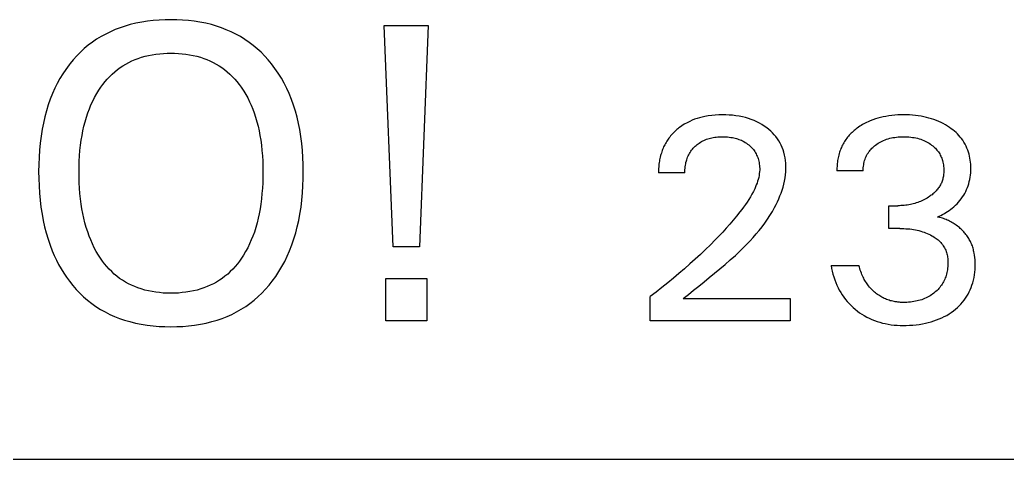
# Model space of a CAD drawing. Extents: x 0 to 420, y 0 to 297.
# Drawn here: x 149.23 to 159.93, y 180.97 to 185.73 of the extents above; entities that cross this region are included whole.
import ezdxf

# ---------------------------------------------------------------- set-up
doc = ezdxf.new("R2010")
doc.units = 0
doc.header["$LTSCALE"] = 23.1
doc.layers.add('10000_FRONT', color=7, linetype='CONTINUOUS')

msp = doc.modelspace()

# ---------------------------------------------------------------- linework, layer by layer
at = {"layer": '10000_FRONT', "color": 7, "linetype": 'CONTINUOUS'}
for p, q in [((150.674, 185.723), (150.611, 185.716)), ((150.737, 185.728), (150.674, 185.723)), ((150.801, 185.731), (150.737, 185.728)), ((150.864, 185.732), (150.801, 185.731)), ((150.928, 185.731), (150.864, 185.732)), ((150.991, 185.728), (150.928, 185.731)), ((151.054, 185.723), (150.991, 185.728)), ((151.117, 185.716), (151.054, 185.723)), ((150.261, 185.625), (150.209, 185.602)), ((150.315, 185.645), (150.261, 185.625)), ((150.369, 185.663), (150.315, 185.645)), ((150.424, 185.679), (150.369, 185.663)), ((150.485, 185.694), (150.424, 185.679)), ((150.548, 185.706), (150.485, 185.694)), ((150.611, 185.716), (150.548, 185.706)), ((151.18, 185.706), (151.117, 185.716)), ((151.242, 185.694), (151.18, 185.706)), ((151.303, 185.679), (151.242, 185.694)), ((151.358, 185.663), (151.303, 185.679)), ((151.412, 185.645), (151.358, 185.663)), ((151.465, 185.624), (151.412, 185.645)), ((151.517, 185.602), (151.465, 185.624)), ((153.273, 183.271), (153.178, 185.668)), ((153.178, 185.668), (153.654, 185.668)), ((153.654, 185.668), (153.559, 183.271)), ((150.059, 185.52), (150.013, 185.489)), ((150.108, 185.55), (150.059, 185.52)), ((150.158, 185.577), (150.108, 185.55)), ((150.209, 185.602), (150.158, 185.577)), ((151.569, 185.577), (151.517, 185.602)), ((151.618, 185.549), (151.569, 185.577)), ((151.667, 185.519), (151.618, 185.549)), ((151.713, 185.487), (151.667, 185.519)), ((149.925, 185.419), (149.884, 185.38)), ((149.968, 185.455), (149.925, 185.419)), ((150.013, 185.489), (149.968, 185.455)), ((151.758, 185.453), (151.713, 185.487)), ((151.801, 185.417), (151.758, 185.453)), ((151.842, 185.379), (151.801, 185.417)), ((149.807, 185.299), (149.771, 185.256)), ((149.845, 185.341), (149.807, 185.299)), ((149.884, 185.38), (149.845, 185.341)), ((150.442, 185.286), (150.476, 185.3)), ((150.476, 185.3), (150.51, 185.313)), ((150.51, 185.313), (150.545, 185.325)), ((150.545, 185.325), (150.584, 185.336)), ((150.584, 185.336), (150.623, 185.345)), ((150.623, 185.345), (150.663, 185.353)), ((150.663, 185.353), (150.703, 185.359)), ((150.703, 185.359), (150.743, 185.363)), ((150.743, 185.363), (150.783, 185.367)), ((150.783, 185.367), (150.824, 185.368)), ((150.824, 185.368), (150.864, 185.369)), ((150.864, 185.369), (150.905, 185.368)), ((150.905, 185.368), (150.946, 185.367)), ((150.946, 185.367), (150.986, 185.363)), ((150.986, 185.363), (151.027, 185.359)), ((151.027, 185.359), (151.067, 185.353)), ((151.067, 185.353), (151.107, 185.345)), ((151.107, 185.345), (151.146, 185.336)), ((151.146, 185.336), (151.185, 185.325)), ((151.185, 185.325), (151.22, 185.313)), ((151.22, 185.313), (151.255, 185.3)), ((151.255, 185.3), (151.288, 185.286)), ((151.882, 185.339), (151.842, 185.379)), ((151.919, 185.297), (151.882, 185.339)), ((151.955, 185.253), (151.919, 185.297)), ((149.726, 185.194), (149.693, 185.145)), ((149.761, 185.242), (149.726, 185.194)), ((149.771, 185.256), (149.761, 185.242)), ((150.256, 185.168), (150.285, 185.192)), ((150.285, 185.192), (150.314, 185.213)), ((150.314, 185.213), (150.345, 185.234)), ((150.345, 185.234), (150.377, 185.252)), ((150.377, 185.252), (150.409, 185.27)), ((150.409, 185.27), (150.442, 185.286)), ((151.288, 185.286), (151.322, 185.27)), ((151.322, 185.27), (151.354, 185.252)), ((151.354, 185.252), (151.386, 185.234)), ((151.386, 185.234), (151.416, 185.213)), ((151.416, 185.213), (151.446, 185.192)), ((151.446, 185.192), (151.475, 185.168)), ((151.993, 185.203), (151.955, 185.253)), ((152.029, 185.152), (151.993, 185.203)), ((149.662, 185.094), (149.633, 185.042)), ((149.693, 185.145), (149.662, 185.094)), ((150.151, 185.061), (150.175, 185.089)), ((150.175, 185.089), (150.201, 185.117)), ((150.201, 185.117), (150.228, 185.143)), ((150.228, 185.143), (150.256, 185.168)), ((151.475, 185.168), (151.503, 185.143)), ((151.503, 185.143), (151.53, 185.117)), ((151.53, 185.117), (151.556, 185.089)), ((151.556, 185.089), (151.58, 185.061)), ((152.062, 185.099), (152.029, 185.152)), ((152.092, 185.044), (152.062, 185.099)), ((149.607, 184.989), (149.582, 184.934)), ((149.633, 185.042), (149.607, 184.989)), ((150.06, 184.931), (150.084, 184.97)), ((150.084, 184.97), (150.105, 185.001)), ((150.105, 185.001), (150.127, 185.031)), ((150.127, 185.031), (150.151, 185.061)), ((151.58, 185.061), (151.604, 185.031)), ((151.604, 185.031), (151.626, 185.001)), ((151.626, 185.001), (151.647, 184.97)), ((151.647, 184.97), (151.654, 184.959)), ((152.121, 184.988), (152.092, 185.044)), ((152.147, 184.931), (152.121, 184.988)), ((149.557, 184.872), (149.535, 184.808)), ((149.582, 184.934), (149.557, 184.872)), ((150.017, 184.85), (150.038, 184.891)), ((150.038, 184.891), (150.06, 184.931)), ((151.654, 184.959), (151.676, 184.922)), ((151.676, 184.922), (151.697, 184.884)), ((151.697, 184.884), (151.717, 184.844)), ((152.172, 184.869), (152.147, 184.931)), ((152.195, 184.805), (152.172, 184.869)), ((149.535, 184.808), (149.515, 184.743)), ((149.965, 184.723), (149.981, 184.766)), ((149.981, 184.766), (149.998, 184.808)), ((149.998, 184.808), (150.017, 184.85)), ((151.717, 184.844), (151.735, 184.805)), ((151.735, 184.805), (151.751, 184.764)), ((151.751, 184.764), (151.767, 184.723)), ((152.215, 184.74), (152.195, 184.805)), ((149.497, 184.678), (149.482, 184.612)), ((149.515, 184.743), (149.497, 184.678)), ((149.934, 184.626), (149.949, 184.675)), ((149.949, 184.675), (149.965, 184.723)), ((151.767, 184.723), (151.783, 184.675)), ((151.783, 184.675), (151.797, 184.626)), ((152.233, 184.675), (152.215, 184.74)), ((152.249, 184.609), (152.233, 184.675)), ((156.541, 184.653), (156.514, 184.642)), ((156.568, 184.662), (156.541, 184.653)), ((156.596, 184.67), (156.568, 184.662)), ((156.623, 184.677), (156.596, 184.67)), ((156.652, 184.683), (156.623, 184.677)), ((156.689, 184.69), (156.652, 184.683)), ((156.727, 184.695), (156.689, 184.69)), ((156.765, 184.698), (156.727, 184.695)), ((156.803, 184.7), (156.765, 184.698)), ((156.841, 184.701), (156.803, 184.7)), ((156.879, 184.701), (156.841, 184.701)), ((156.916, 184.699), (156.879, 184.701)), ((156.953, 184.696), (156.916, 184.699)), ((156.99, 184.691), (156.953, 184.696)), ((157.026, 184.686), (156.99, 184.691)), ((157.059, 184.679), (157.026, 184.686)), ((157.092, 184.671), (157.059, 184.679)), ((157.124, 184.662), (157.092, 184.671)), ((157.156, 184.651), (157.124, 184.662)), ((157.187, 184.639), (157.156, 184.651)), ((158.473, 184.648), (158.446, 184.637)), ((158.501, 184.657), (158.473, 184.648)), ((158.529, 184.666), (158.501, 184.657)), ((158.557, 184.673), (158.529, 184.666)), ((158.586, 184.68), (158.557, 184.673)), ((158.614, 184.685), (158.586, 184.68)), ((158.646, 184.69), (158.614, 184.685)), ((158.679, 184.694), (158.646, 184.69)), ((158.711, 184.697), (158.679, 184.694)), ((158.744, 184.7), (158.711, 184.697)), ((158.776, 184.701), (158.744, 184.7)), ((158.809, 184.701), (158.776, 184.701)), ((158.84, 184.701), (158.809, 184.701)), ((158.872, 184.7), (158.84, 184.701)), ((158.903, 184.698), (158.872, 184.7)), ((158.935, 184.695), (158.903, 184.698)), ((158.966, 184.691), (158.935, 184.695)), ((158.997, 184.686), (158.966, 184.691)), ((159.025, 184.681), (158.997, 184.686)), ((159.054, 184.674), (159.025, 184.681)), ((159.081, 184.667), (159.054, 184.674)), ((159.109, 184.659), (159.081, 184.667)), ((159.136, 184.65), (159.109, 184.659)), ((159.163, 184.64), (159.136, 184.65)), ((149.469, 184.545), (149.457, 184.469)), ((149.482, 184.612), (149.469, 184.545)), ((149.911, 184.528), (149.922, 184.577)), ((149.922, 184.577), (149.934, 184.626)), ((151.797, 184.626), (151.81, 184.577)), ((151.81, 184.577), (151.821, 184.528)), ((152.262, 184.543), (152.249, 184.609)), ((152.274, 184.468), (152.262, 184.543)), ((156.35, 184.542), (156.339, 184.533)), ((156.359, 184.549), (156.35, 184.542)), ((156.367, 184.556), (156.359, 184.549)), ((156.376, 184.563), (156.367, 184.556)), ((156.402, 184.582), (156.376, 184.563)), ((156.43, 184.6), (156.402, 184.582)), ((156.459, 184.616), (156.43, 184.6)), ((156.488, 184.63), (156.459, 184.616)), ((156.514, 184.642), (156.488, 184.63)), ((157.216, 184.626), (157.187, 184.639)), ((157.244, 184.612), (157.216, 184.626)), ((157.271, 184.596), (157.244, 184.612)), ((157.297, 184.579), (157.271, 184.596)), ((157.323, 184.561), (157.297, 184.579)), ((157.345, 184.544), (157.323, 184.561)), ((157.366, 184.525), (157.345, 184.544)), ((158.281, 184.54), (158.27, 184.531)), ((158.292, 184.549), (158.281, 184.54)), ((158.304, 184.558), (158.292, 184.549)), ((158.318, 184.568), (158.304, 184.558)), ((158.332, 184.577), (158.318, 184.568)), ((158.346, 184.586), (158.332, 184.577)), ((158.361, 184.595), (158.346, 184.586)), ((158.375, 184.604), (158.361, 184.595)), ((158.39, 184.612), (158.375, 184.604)), ((158.406, 184.619), (158.39, 184.612)), ((158.421, 184.627), (158.406, 184.619)), ((158.446, 184.637), (158.421, 184.627)), ((159.188, 184.63), (159.163, 184.64)), ((159.213, 184.618), (159.188, 184.63)), ((159.237, 184.606), (159.213, 184.618)), ((159.261, 184.593), (159.237, 184.606)), ((159.284, 184.579), (159.261, 184.593)), ((159.306, 184.564), (159.284, 184.579)), ((159.324, 184.551), (159.306, 184.564)), ((159.342, 184.538), (159.324, 184.551)), ((149.457, 184.469), (149.447, 184.393)), ((149.893, 184.428), (149.901, 184.478)), ((149.901, 184.478), (149.911, 184.528)), ((151.821, 184.528), (151.83, 184.478)), ((151.83, 184.478), (151.838, 184.428)), ((152.284, 184.392), (152.274, 184.468)), ((156.255, 184.439), (156.247, 184.427)), ((156.263, 184.45), (156.255, 184.439)), ((156.272, 184.461), (156.263, 184.45)), ((156.281, 184.472), (156.272, 184.461)), ((156.29, 184.483), (156.281, 184.472)), ((156.299, 184.493), (156.29, 184.483)), ((156.309, 184.504), (156.299, 184.493)), ((156.319, 184.514), (156.309, 184.504)), ((156.329, 184.523), (156.319, 184.514)), ((156.339, 184.533), (156.329, 184.523)), ((156.657, 184.43), (156.67, 184.436)), ((156.67, 184.436), (156.684, 184.441)), ((156.684, 184.441), (156.699, 184.445)), ((156.699, 184.445), (156.713, 184.449)), ((156.713, 184.449), (156.728, 184.453)), ((156.728, 184.453), (156.744, 184.456)), ((156.744, 184.456), (156.76, 184.458)), ((156.76, 184.458), (156.776, 184.461)), ((156.776, 184.461), (156.792, 184.462)), ((156.792, 184.462), (156.809, 184.463)), ((156.809, 184.463), (156.825, 184.464)), ((156.825, 184.464), (156.841, 184.464)), ((156.841, 184.464), (156.86, 184.464)), ((156.86, 184.464), (156.878, 184.463)), ((156.878, 184.463), (156.897, 184.462)), ((156.897, 184.462), (156.915, 184.46)), ((156.915, 184.46), (156.934, 184.457)), ((156.934, 184.457), (156.952, 184.454)), ((156.952, 184.454), (156.966, 184.451)), ((156.966, 184.451), (156.98, 184.448)), ((156.98, 184.448), (156.994, 184.444)), ((156.994, 184.444), (157.008, 184.44)), ((157.008, 184.44), (157.021, 184.435)), ((157.021, 184.435), (157.035, 184.43)), ((157.386, 184.506), (157.366, 184.525)), ((157.405, 184.486), (157.386, 184.506)), ((157.423, 184.465), (157.405, 184.486)), ((157.439, 184.442), (157.423, 184.465)), ((157.454, 184.42), (157.439, 184.442)), ((158.182, 184.435), (158.174, 184.423)), ((158.19, 184.447), (158.182, 184.435)), ((158.199, 184.458), (158.19, 184.447)), ((158.208, 184.469), (158.199, 184.458)), ((158.218, 184.48), (158.208, 184.469)), ((158.228, 184.491), (158.218, 184.48)), ((158.238, 184.501), (158.228, 184.491)), ((158.248, 184.511), (158.238, 184.501)), ((158.259, 184.521), (158.248, 184.511)), ((158.27, 184.531), (158.259, 184.521)), ((158.607, 184.431), (158.623, 184.437)), ((158.623, 184.437), (158.64, 184.442)), ((158.64, 184.442), (158.657, 184.447)), ((158.657, 184.447), (158.674, 184.451)), ((158.674, 184.451), (158.691, 184.454)), ((158.691, 184.454), (158.71, 184.457)), ((158.71, 184.457), (158.729, 184.46)), ((158.729, 184.46), (158.748, 184.462)), ((158.748, 184.462), (158.767, 184.463)), ((158.767, 184.463), (158.787, 184.464)), ((158.787, 184.464), (158.806, 184.464)), ((158.806, 184.464), (158.825, 184.464)), ((158.825, 184.464), (158.845, 184.463)), ((158.845, 184.463), (158.865, 184.462)), ((158.865, 184.462), (158.884, 184.46)), ((158.884, 184.46), (158.904, 184.457)), ((158.904, 184.457), (158.923, 184.454)), ((158.923, 184.454), (158.94, 184.451)), ((158.94, 184.451), (158.958, 184.447)), ((158.958, 184.447), (158.975, 184.442)), ((158.975, 184.442), (158.992, 184.437)), ((158.992, 184.437), (159.008, 184.431)), ((159.358, 184.524), (159.342, 184.538)), ((159.375, 184.509), (159.358, 184.524)), ((159.391, 184.494), (159.375, 184.509)), ((159.406, 184.478), (159.391, 184.494)), ((159.42, 184.461), (159.406, 184.478)), ((159.434, 184.444), (159.42, 184.461)), ((159.448, 184.425), (159.434, 184.444)), ((149.447, 184.393), (149.44, 184.317)), ((149.879, 184.313), (149.885, 184.371)), ((149.885, 184.371), (149.893, 184.428)), ((151.838, 184.428), (151.846, 184.371)), ((151.846, 184.371), (151.852, 184.313)), ((152.291, 184.316), (152.284, 184.392)), ((156.195, 184.327), (156.19, 184.314)), ((156.2, 184.34), (156.195, 184.327)), ((156.206, 184.353), (156.2, 184.34)), ((156.212, 184.366), (156.206, 184.353)), ((156.218, 184.378), (156.212, 184.366)), ((156.225, 184.391), (156.218, 184.378)), ((156.232, 184.403), (156.225, 184.391)), ((156.239, 184.415), (156.232, 184.403)), ((156.247, 184.427), (156.239, 184.415)), ((156.509, 184.317), (156.518, 184.328)), ((156.518, 184.328), (156.527, 184.339)), ((156.527, 184.339), (156.537, 184.35)), ((156.537, 184.35), (156.547, 184.36)), ((156.547, 184.36), (156.558, 184.369)), ((156.558, 184.369), (156.569, 184.379)), ((156.569, 184.379), (156.581, 184.387)), ((156.581, 184.387), (156.592, 184.396)), ((156.592, 184.396), (156.604, 184.404)), ((156.604, 184.404), (156.617, 184.411)), ((156.617, 184.411), (156.63, 184.418)), ((156.63, 184.418), (156.643, 184.424)), ((156.643, 184.424), (156.657, 184.43)), ((157.035, 184.43), (157.048, 184.425)), ((157.048, 184.425), (157.062, 184.418)), ((157.062, 184.418), (157.076, 184.411)), ((157.076, 184.411), (157.09, 184.403)), ((157.09, 184.403), (157.103, 184.394)), ((157.103, 184.394), (157.116, 184.385)), ((157.116, 184.385), (157.128, 184.375)), ((157.128, 184.375), (157.139, 184.366)), ((157.139, 184.366), (157.149, 184.357)), ((157.149, 184.357), (157.159, 184.347)), ((157.159, 184.347), (157.169, 184.336)), ((157.169, 184.336), (157.178, 184.326)), ((157.178, 184.326), (157.186, 184.315)), ((157.468, 184.396), (157.454, 184.42)), ((157.48, 184.371), (157.468, 184.396)), ((157.491, 184.346), (157.48, 184.371)), ((157.5, 184.321), (157.491, 184.346)), ((158.127, 184.335), (158.122, 184.322)), ((158.133, 184.348), (158.127, 184.335)), ((158.139, 184.361), (158.133, 184.348)), ((158.145, 184.374), (158.139, 184.361)), ((158.152, 184.387), (158.145, 184.374)), ((158.159, 184.399), (158.152, 184.387)), ((158.166, 184.411), (158.159, 184.399)), ((158.174, 184.423), (158.166, 184.411)), ((158.445, 184.319), (158.454, 184.329)), ((158.454, 184.329), (158.463, 184.339)), ((158.463, 184.339), (158.473, 184.348)), ((158.473, 184.348), (158.483, 184.357)), ((158.483, 184.357), (158.493, 184.366)), ((158.493, 184.366), (158.503, 184.374)), ((158.503, 184.374), (158.517, 184.384)), ((158.517, 184.384), (158.531, 184.393)), ((158.531, 184.393), (158.545, 184.401)), ((158.545, 184.401), (158.56, 184.41)), ((158.56, 184.41), (158.575, 184.417)), ((158.575, 184.417), (158.59, 184.424)), ((158.59, 184.424), (158.607, 184.431)), ((159.008, 184.431), (159.025, 184.424)), ((159.025, 184.424), (159.04, 184.417)), ((159.04, 184.417), (159.055, 184.41)), ((159.055, 184.41), (159.07, 184.402)), ((159.07, 184.402), (159.084, 184.393)), ((159.084, 184.393), (159.098, 184.384)), ((159.098, 184.384), (159.111, 184.374)), ((159.111, 184.374), (159.122, 184.366)), ((159.122, 184.366), (159.132, 184.357)), ((159.132, 184.357), (159.141, 184.348)), ((159.141, 184.348), (159.151, 184.339)), ((159.151, 184.339), (159.16, 184.33)), ((159.16, 184.33), (159.168, 184.32)), ((159.461, 184.405), (159.448, 184.425)), ((159.473, 184.384), (159.461, 184.405)), ((159.484, 184.363), (159.473, 184.384)), ((159.493, 184.341), (159.484, 184.363)), ((159.502, 184.319), (159.493, 184.341)), ((149.435, 184.241), (149.432, 184.164)), ((149.44, 184.317), (149.435, 184.241)), ((149.871, 184.198), (149.874, 184.256)), ((149.874, 184.256), (149.879, 184.313)), ((151.852, 184.313), (151.857, 184.256)), ((151.857, 184.256), (151.86, 184.198)), ((152.296, 184.24), (152.291, 184.316)), ((152.299, 184.164), (152.296, 184.24)), ((156.165, 184.229), (156.162, 184.214)), ((156.169, 184.244), (156.165, 184.229)), ((156.173, 184.259), (156.169, 184.244)), ((156.177, 184.273), (156.173, 184.259)), ((156.181, 184.287), (156.177, 184.273)), ((156.185, 184.3), (156.181, 184.287)), ((156.19, 184.314), (156.185, 184.3)), ((156.456, 184.215), (156.461, 184.229)), ((156.461, 184.229), (156.466, 184.242)), ((156.466, 184.242), (156.472, 184.256)), ((156.472, 184.256), (156.478, 184.269)), ((156.478, 184.269), (156.485, 184.282)), ((156.485, 184.282), (156.493, 184.294)), ((156.493, 184.294), (156.501, 184.306)), ((156.501, 184.306), (156.509, 184.317)), ((157.186, 184.315), (157.194, 184.303)), ((157.194, 184.303), (157.201, 184.291)), ((157.201, 184.291), (157.208, 184.279)), ((157.208, 184.279), (157.214, 184.266)), ((157.214, 184.266), (157.22, 184.253)), ((157.22, 184.253), (157.225, 184.24)), ((157.225, 184.24), (157.23, 184.227)), ((157.23, 184.227), (157.233, 184.213)), ((157.509, 184.295), (157.5, 184.321)), ((157.516, 184.266), (157.509, 184.295)), ((157.522, 184.237), (157.516, 184.266)), ((157.527, 184.207), (157.522, 184.237)), ((158.094, 184.22), (158.091, 184.205)), ((158.097, 184.236), (158.094, 184.22)), ((158.1, 184.251), (158.097, 184.236)), ((158.104, 184.266), (158.1, 184.251)), ((158.108, 184.281), (158.104, 184.266)), ((158.113, 184.295), (158.108, 184.281)), ((158.117, 184.308), (158.113, 184.295)), ((158.122, 184.322), (158.117, 184.308)), ((158.384, 184.206), (158.389, 184.22)), ((158.389, 184.22), (158.394, 184.234)), ((158.394, 184.234), (158.4, 184.248)), ((158.4, 184.248), (158.406, 184.261)), ((158.406, 184.261), (158.413, 184.274)), ((158.413, 184.274), (158.421, 184.286)), ((158.421, 184.286), (158.429, 184.299)), ((158.429, 184.299), (158.437, 184.309)), ((158.437, 184.309), (158.445, 184.319)), ((159.168, 184.32), (159.177, 184.309)), ((159.177, 184.309), (159.184, 184.299)), ((159.184, 184.299), (159.191, 184.288)), ((159.191, 184.288), (159.198, 184.277)), ((159.198, 184.277), (159.204, 184.266)), ((159.204, 184.266), (159.21, 184.254)), ((159.21, 184.254), (159.215, 184.242)), ((159.215, 184.242), (159.22, 184.23)), ((159.22, 184.23), (159.224, 184.218)), ((159.51, 184.296), (159.502, 184.319)), ((159.516, 184.275), (159.51, 184.296)), ((159.522, 184.254), (159.516, 184.275)), ((159.526, 184.232), (159.522, 184.254)), ((159.53, 184.21), (159.526, 184.232)), ((149.432, 184.164), (149.431, 184.088)), ((149.869, 184.083), (149.87, 184.141)), ((149.87, 184.141), (149.871, 184.198)), ((151.86, 184.198), (151.862, 184.141)), ((151.862, 184.141), (151.862, 184.083)), ((152.3, 184.088), (152.299, 184.164)), ((156.152, 184.136), (156.151, 184.121)), ((156.151, 184.121), (156.151, 184.105)), ((156.154, 184.152), (156.152, 184.136)), ((156.155, 184.167), (156.154, 184.152)), ((156.157, 184.183), (156.155, 184.167)), ((156.16, 184.198), (156.157, 184.183)), ((156.162, 184.214), (156.16, 184.198)), ((156.437, 184.106), (156.438, 184.123)), ((156.438, 184.123), (156.44, 184.139)), ((156.44, 184.139), (156.442, 184.155)), ((156.442, 184.155), (156.445, 184.171)), ((156.445, 184.171), (156.448, 184.186)), ((156.448, 184.186), (156.452, 184.201)), ((156.452, 184.201), (156.456, 184.215)), ((157.233, 184.213), (157.237, 184.198)), ((157.237, 184.198), (157.24, 184.183)), ((157.24, 184.183), (157.243, 184.167)), ((157.243, 184.167), (157.245, 184.152)), ((157.245, 184.152), (157.246, 184.137)), ((157.246, 184.137), (157.247, 184.121)), ((157.247, 184.121), (157.247, 184.106)), ((157.53, 184.178), (157.527, 184.207)), ((157.532, 184.148), (157.53, 184.178)), ((157.531, 184.084), (157.532, 184.118)), ((157.532, 184.118), (157.532, 184.148)), ((158.085, 184.143), (158.084, 184.127)), ((158.084, 184.127), (158.084, 184.112)), ((158.084, 184.112), (158.084, 184.096)), ((158.086, 184.158), (158.085, 184.143)), ((158.087, 184.174), (158.086, 184.158)), ((158.089, 184.189), (158.087, 184.174)), ((158.091, 184.205), (158.089, 184.189)), ((158.369, 184.112), (158.37, 184.128)), ((158.369, 184.096), (158.369, 184.112)), ((158.37, 184.128), (158.371, 184.144)), ((158.371, 184.144), (158.374, 184.159)), ((158.374, 184.159), (158.376, 184.175)), ((158.376, 184.175), (158.38, 184.191)), ((158.38, 184.191), (158.384, 184.206)), ((159.224, 184.218), (159.228, 184.205)), ((159.228, 184.205), (159.232, 184.19)), ((159.232, 184.19), (159.235, 184.174)), ((159.235, 184.174), (159.238, 184.158)), ((159.238, 184.158), (159.24, 184.142)), ((159.24, 184.142), (159.242, 184.126)), ((159.242, 184.126), (159.242, 184.109)), ((159.532, 184.188), (159.53, 184.21)), ((159.534, 184.166), (159.532, 184.188)), ((159.535, 184.143), (159.534, 184.166)), ((159.536, 184.121), (159.535, 184.143)), ((159.535, 184.097), (159.536, 184.121)), ((149.431, 184.088), (149.432, 184.01)), ((149.432, 184.01), (149.435, 183.932)), ((149.869, 184.025), (149.869, 184.083)), ((149.871, 183.966), (149.869, 184.025)), ((151.862, 184.024), (151.86, 183.966)), ((151.862, 184.083), (151.862, 184.024)), ((152.296, 183.932), (152.299, 184.01)), ((152.299, 184.01), (152.3, 184.088)), ((156.151, 184.105), (156.151, 184.09)), ((156.151, 184.09), (156.151, 184.074)), ((156.436, 184.074), (156.151, 184.074)), ((156.436, 184.09), (156.437, 184.106)), ((156.436, 184.074), (156.436, 184.09)), ((157.236, 184.022), (157.23, 184.001)), ((157.24, 184.043), (157.236, 184.022)), ((157.243, 184.064), (157.24, 184.043)), ((157.246, 184.085), (157.243, 184.064)), ((157.247, 184.106), (157.246, 184.085)), ((157.517, 183.984), (157.523, 184.017)), ((157.523, 184.017), (157.528, 184.051)), ((157.528, 184.051), (157.531, 184.084)), ((158.369, 184.096), (158.084, 184.096)), ((159.233, 184.015), (159.231, 184.004)), ((159.236, 184.026), (159.233, 184.015)), ((159.238, 184.037), (159.236, 184.026)), ((159.239, 184.048), (159.238, 184.037)), ((159.241, 184.059), (159.239, 184.048)), ((159.242, 184.071), (159.241, 184.059)), ((159.242, 184.109), (159.242, 184.093)), ((159.242, 184.093), (159.242, 184.082)), ((159.242, 184.082), (159.242, 184.071)), ((159.524, 184.002), (159.529, 184.025)), ((159.529, 184.025), (159.532, 184.049)), ((159.532, 184.049), (159.534, 184.073)), ((159.534, 184.073), (159.535, 184.097)), ((149.435, 183.932), (149.44, 183.854)), ((149.874, 183.908), (149.871, 183.966)), ((149.879, 183.849), (149.874, 183.908)), ((151.857, 183.907), (151.852, 183.849)), ((151.86, 183.966), (151.857, 183.907)), ((152.292, 183.855), (152.296, 183.932)), ((157.193, 183.901), (157.179, 183.871)), ((157.202, 183.921), (157.193, 183.901)), ((157.21, 183.941), (157.202, 183.921)), ((157.218, 183.961), (157.21, 183.941)), ((157.224, 183.981), (157.218, 183.961)), ((157.23, 184.001), (157.224, 183.981)), ((157.49, 183.886), (157.501, 183.918)), ((157.501, 183.918), (157.509, 183.951)), ((157.509, 183.951), (157.517, 183.984)), ((159.182, 183.905), (159.175, 183.896)), ((159.188, 183.914), (159.182, 183.905)), ((159.195, 183.923), (159.188, 183.914)), ((159.2, 183.932), (159.195, 183.923)), ((159.206, 183.942), (159.2, 183.932)), ((159.211, 183.952), (159.206, 183.942)), ((159.216, 183.962), (159.211, 183.952)), ((159.22, 183.972), (159.216, 183.962)), ((159.224, 183.982), (159.22, 183.972)), ((159.227, 183.993), (159.224, 183.982)), ((159.231, 184.004), (159.227, 183.993)), ((159.49, 183.891), (159.499, 183.912)), ((159.499, 183.912), (159.506, 183.933)), ((159.506, 183.933), (159.513, 183.955)), ((159.513, 183.955), (159.519, 183.978)), ((159.519, 183.978), (159.524, 184.002)), ((149.44, 183.854), (149.447, 183.777)), ((149.885, 183.791), (149.879, 183.849)), ((149.892, 183.733), (149.885, 183.791)), ((151.852, 183.849), (151.846, 183.79)), ((152.284, 183.777), (152.292, 183.855)), ((157.147, 183.813), (157.129, 183.784)), ((157.163, 183.842), (157.147, 183.813)), ((157.179, 183.871), (157.163, 183.842)), ((157.453, 183.79), (157.467, 183.822)), ((157.467, 183.822), (157.479, 183.854)), ((157.479, 183.854), (157.49, 183.886)), ((159.048, 183.791), (159.034, 183.783)), ((159.062, 183.799), (159.048, 183.791)), ((159.076, 183.808), (159.062, 183.799)), ((159.086, 183.815), (159.076, 183.808)), ((159.096, 183.822), (159.086, 183.815)), ((159.106, 183.829), (159.096, 183.822)), ((159.115, 183.836), (159.106, 183.829)), ((159.125, 183.844), (159.115, 183.836)), ((159.134, 183.852), (159.125, 183.844)), ((159.143, 183.861), (159.134, 183.852)), ((159.152, 183.869), (159.143, 183.861)), ((159.16, 183.878), (159.152, 183.869)), ((159.168, 183.887), (159.16, 183.878)), ((159.175, 183.896), (159.168, 183.887)), ((159.418, 183.774), (159.432, 183.792)), ((159.432, 183.792), (159.446, 183.811)), ((159.446, 183.811), (159.458, 183.83)), ((159.458, 183.83), (159.47, 183.85)), ((159.47, 183.85), (159.48, 183.87)), ((159.48, 183.87), (159.49, 183.891)), ((149.447, 183.777), (149.456, 183.7)), ((149.456, 183.7), (149.468, 183.623)), ((149.9, 183.682), (149.892, 183.733)), ((151.839, 183.732), (151.831, 183.681)), ((151.846, 183.79), (151.839, 183.732)), ((152.263, 183.623), (152.275, 183.7)), ((152.275, 183.7), (152.284, 183.777)), ((157.073, 183.702), (157.053, 183.675)), ((157.093, 183.729), (157.073, 183.702)), ((157.111, 183.756), (157.093, 183.729)), ((157.129, 183.784), (157.111, 183.756)), ((157.384, 183.654), (157.408, 183.698)), ((157.408, 183.698), (157.424, 183.728)), ((157.424, 183.728), (157.439, 183.759)), ((157.439, 183.759), (157.453, 183.79)), ((158.645, 183.469), (158.645, 183.716)), ((158.645, 183.716), (158.743, 183.716)), ((158.761, 183.716), (158.743, 183.716)), ((158.778, 183.717), (158.761, 183.716)), ((158.795, 183.718), (158.778, 183.717)), ((158.813, 183.719), (158.795, 183.718)), ((158.83, 183.721), (158.813, 183.719)), ((158.847, 183.723), (158.83, 183.721)), ((158.864, 183.726), (158.847, 183.723)), ((158.88, 183.729), (158.864, 183.726)), ((158.896, 183.733), (158.88, 183.729)), ((158.912, 183.737), (158.896, 183.733)), ((158.928, 183.741), (158.912, 183.737)), ((158.944, 183.746), (158.928, 183.741)), ((158.96, 183.751), (158.944, 183.746)), ((158.975, 183.757), (158.96, 183.751)), ((158.99, 183.763), (158.975, 183.757)), ((159.005, 183.769), (158.99, 183.763)), ((159.019, 183.776), (159.005, 183.769)), ((159.034, 183.783), (159.019, 183.776)), ((159.318, 183.678), (159.334, 183.691)), ((159.334, 183.691), (159.352, 183.706)), ((159.352, 183.706), (159.37, 183.722)), ((159.37, 183.722), (159.387, 183.738)), ((159.387, 183.738), (159.403, 183.756)), ((159.403, 183.756), (159.418, 183.774)), ((149.468, 183.623), (149.481, 183.555)), ((149.91, 183.631), (149.9, 183.682)), ((149.921, 183.581), (149.91, 183.631)), ((149.933, 183.531), (149.921, 183.581)), ((151.811, 183.58), (151.798, 183.53)), ((151.822, 183.63), (151.811, 183.58)), ((151.831, 183.681), (151.822, 183.63)), ((152.25, 183.555), (152.263, 183.623)), ((156.997, 183.604), (156.961, 183.56)), ((157.033, 183.649), (156.997, 183.604)), ((157.053, 183.675), (157.033, 183.649)), ((157.33, 183.569), (157.358, 183.611)), ((157.358, 183.611), (157.384, 183.654)), ((159.174, 183.594), (159.193, 183.603)), ((159.187, 183.591), (159.174, 183.594)), ((159.201, 183.588), (159.187, 183.591)), ((159.193, 183.603), (159.212, 183.612)), ((159.214, 183.584), (159.201, 183.588)), ((159.212, 183.612), (159.23, 183.622)), ((159.227, 183.58), (159.214, 183.584)), ((159.241, 183.576), (159.227, 183.58)), ((159.23, 183.622), (159.249, 183.632)), ((159.249, 183.632), (159.266, 183.642)), ((159.266, 183.642), (159.284, 183.654)), ((159.284, 183.654), (159.301, 183.666)), ((159.301, 183.666), (159.318, 183.678)), ((149.481, 183.555), (149.496, 183.488)), ((149.496, 183.488), (149.513, 183.421)), ((149.947, 183.481), (149.933, 183.531)), ((149.963, 183.432), (149.947, 183.481)), ((151.784, 183.48), (151.769, 183.431)), ((151.798, 183.53), (151.784, 183.48)), ((152.218, 183.422), (152.235, 183.488)), ((152.235, 183.488), (152.25, 183.555)), ((156.885, 183.473), (156.846, 183.431)), ((156.923, 183.516), (156.885, 183.473)), ((156.961, 183.56), (156.923, 183.516)), ((157.241, 183.449), (157.272, 183.488)), ((157.272, 183.488), (157.302, 183.528)), ((157.302, 183.528), (157.33, 183.569)), ((158.765, 183.469), (158.645, 183.469)), ((158.765, 183.469), (158.787, 183.469)), ((159.254, 183.571), (159.241, 183.576)), ((159.267, 183.566), (159.254, 183.571)), ((159.28, 183.561), (159.267, 183.566)), ((159.293, 183.555), (159.28, 183.561)), ((159.305, 183.549), (159.293, 183.555)), ((159.318, 183.542), (159.305, 183.549)), ((159.33, 183.535), (159.318, 183.542)), ((159.343, 183.528), (159.33, 183.535)), ((159.355, 183.521), (159.343, 183.528)), ((159.366, 183.513), (159.355, 183.521)), ((159.378, 183.505), (159.366, 183.513)), ((159.39, 183.496), (159.378, 183.505)), ((159.401, 183.487), (159.39, 183.496)), ((159.411, 183.479), (159.401, 183.487)), ((159.421, 183.471), (159.411, 183.479)), ((159.43, 183.462), (159.421, 183.471)), ((149.513, 183.421), (149.533, 183.355)), ((149.978, 183.388), (149.963, 183.432)), ((149.995, 183.345), (149.978, 183.388)), ((151.753, 183.388), (151.736, 183.345)), ((151.769, 183.431), (151.753, 183.388)), ((152.198, 183.356), (152.218, 183.422)), ((156.806, 183.389), (156.766, 183.348)), ((156.846, 183.431), (156.806, 183.389)), ((157.143, 183.335), (157.177, 183.372)), ((157.177, 183.372), (157.209, 183.41)), ((157.209, 183.41), (157.241, 183.449)), ((158.787, 183.469), (158.809, 183.469)), ((158.809, 183.469), (158.83, 183.467)), ((158.83, 183.467), (158.852, 183.466)), ((158.852, 183.466), (158.874, 183.464)), ((158.874, 183.464), (158.895, 183.461)), ((158.895, 183.461), (158.915, 183.458)), ((158.915, 183.458), (158.935, 183.454)), ((158.935, 183.454), (158.954, 183.45)), ((158.954, 183.45), (158.973, 183.446)), ((158.973, 183.446), (158.992, 183.44)), ((158.992, 183.44), (159.011, 183.435)), ((159.011, 183.435), (159.029, 183.429)), ((159.029, 183.429), (159.046, 183.423)), ((159.046, 183.423), (159.063, 183.416)), ((159.063, 183.416), (159.08, 183.408)), ((159.08, 183.408), (159.097, 183.4)), ((159.097, 183.4), (159.113, 183.391)), ((159.113, 183.391), (159.125, 183.385)), ((159.125, 183.385), (159.137, 183.377)), ((159.137, 183.377), (159.148, 183.37)), ((159.148, 183.37), (159.159, 183.362)), ((159.44, 183.453), (159.43, 183.462)), ((159.449, 183.444), (159.44, 183.453)), ((159.458, 183.434), (159.449, 183.444)), ((159.467, 183.424), (159.458, 183.434)), ((159.475, 183.415), (159.467, 183.424)), ((159.483, 183.405), (159.475, 183.415)), ((159.491, 183.394), (159.483, 183.405)), ((159.499, 183.384), (159.491, 183.394)), ((159.506, 183.373), (159.499, 183.384)), ((159.513, 183.362), (159.506, 183.373)), ((159.519, 183.351), (159.513, 183.362)), ((149.533, 183.355), (149.555, 183.29)), ((149.555, 183.29), (149.579, 183.226)), ((150.014, 183.303), (149.995, 183.345)), ((150.034, 183.261), (150.014, 183.303)), ((150.056, 183.22), (150.034, 183.261)), ((151.697, 183.261), (151.675, 183.22)), ((151.717, 183.302), (151.697, 183.261)), ((151.736, 183.345), (151.717, 183.302)), ((152.151, 183.227), (152.176, 183.291)), ((152.176, 183.291), (152.198, 183.356)), ((153.559, 183.271), (153.273, 183.271)), ((156.713, 183.294), (156.659, 183.241)), ((156.766, 183.348), (156.713, 183.294)), ((157.037, 183.228), (157.073, 183.263)), ((157.073, 183.263), (157.108, 183.299)), ((157.108, 183.299), (157.143, 183.335)), ((159.159, 183.362), (159.17, 183.354)), ((159.17, 183.354), (159.181, 183.345)), ((159.181, 183.345), (159.191, 183.336)), ((159.191, 183.336), (159.201, 183.327)), ((159.201, 183.327), (159.21, 183.317)), ((159.21, 183.317), (159.219, 183.306)), ((159.219, 183.306), (159.228, 183.295)), ((159.228, 183.295), (159.236, 183.283)), ((159.236, 183.283), (159.244, 183.272)), ((159.244, 183.272), (159.251, 183.259)), ((159.251, 183.259), (159.257, 183.247)), ((159.526, 183.34), (159.519, 183.351)), ((159.531, 183.329), (159.526, 183.34)), ((159.537, 183.317), (159.531, 183.329)), ((159.542, 183.305), (159.537, 183.317)), ((159.547, 183.293), (159.542, 183.305)), ((159.552, 183.28), (159.547, 183.293)), ((159.556, 183.268), (159.552, 183.28)), ((159.56, 183.255), (159.556, 183.268)), ((149.579, 183.226), (149.601, 183.176)), ((149.601, 183.176), (149.624, 183.127)), ((150.08, 183.181), (150.056, 183.22)), ((150.101, 183.148), (150.08, 183.181)), ((150.123, 183.117), (150.101, 183.148)), ((151.631, 183.148), (151.608, 183.117)), ((151.651, 183.181), (151.631, 183.148)), ((151.675, 183.22), (151.651, 183.181)), ((152.098, 183.113), (152.126, 183.169)), ((152.126, 183.169), (152.151, 183.227)), ((156.604, 183.189), (156.548, 183.137)), ((156.659, 183.241), (156.604, 183.189)), ((156.928, 183.128), (156.983, 183.178)), ((156.983, 183.178), (157.037, 183.228)), ((159.257, 183.247), (159.263, 183.234)), ((159.263, 183.234), (159.268, 183.221)), ((159.268, 183.221), (159.272, 183.209)), ((159.272, 183.209), (159.276, 183.196)), ((159.276, 183.196), (159.279, 183.183)), ((159.279, 183.183), (159.282, 183.17)), ((159.282, 183.17), (159.284, 183.157)), ((159.284, 183.157), (159.285, 183.144)), ((159.563, 183.242), (159.56, 183.255)), ((159.566, 183.229), (159.563, 183.242)), ((159.569, 183.216), (159.566, 183.229)), ((159.572, 183.203), (159.569, 183.216)), ((159.576, 183.179), (159.572, 183.203)), ((159.579, 183.155), (159.576, 183.179)), ((159.581, 183.131), (159.579, 183.155)), ((149.624, 183.127), (149.648, 183.079)), ((149.648, 183.079), (149.675, 183.032)), ((150.146, 183.087), (150.123, 183.117)), ((150.17, 183.057), (150.146, 183.087)), ((150.196, 183.029), (150.17, 183.057)), ((151.561, 183.057), (151.535, 183.029)), ((151.585, 183.087), (151.561, 183.057)), ((151.608, 183.117), (151.585, 183.087)), ((152.036, 183.003), (152.068, 183.057)), ((152.068, 183.057), (152.098, 183.113)), ((156.49, 183.085), (156.431, 183.033)), ((156.548, 183.137), (156.49, 183.085)), ((156.816, 183.032), (156.872, 183.079)), ((156.872, 183.079), (156.928, 183.128)), ((158.022, 183.069), (158.027, 183.037)), ((158.022, 183.069), (158.322, 183.069)), ((158.327, 183.052), (158.322, 183.069)), ((158.332, 183.036), (158.327, 183.052)), ((159.286, 183.056), (159.284, 183.039)), ((159.285, 183.144), (159.286, 183.131)), ((159.286, 183.131), (159.287, 183.118)), ((159.287, 183.072), (159.286, 183.056)), ((159.287, 183.118), (159.288, 183.105)), ((159.288, 183.088), (159.287, 183.072)), ((159.288, 183.105), (159.288, 183.088)), ((159.582, 183.107), (159.581, 183.131)), ((159.581, 183.024), (159.582, 183.053)), ((159.582, 183.083), (159.582, 183.107)), ((159.582, 183.053), (159.582, 183.083)), ((149.675, 183.032), (149.703, 182.986)), ((149.703, 182.986), (149.733, 182.941)), ((149.733, 182.941), (149.765, 182.897)), ((150.223, 183.002), (150.196, 183.029)), ((150.251, 182.976), (150.223, 183.002)), ((150.28, 182.951), (150.251, 182.976)), ((150.309, 182.929), (150.28, 182.951)), ((151.45, 182.951), (151.42, 182.929)), ((151.48, 182.976), (151.45, 182.951)), ((151.508, 183.002), (151.48, 182.976)), ((151.535, 183.029), (151.508, 183.002)), ((151.964, 182.899), (152.001, 182.95)), ((152.001, 182.95), (152.036, 183.003)), ((156.372, 182.982), (156.313, 182.932)), ((156.431, 183.033), (156.372, 182.982)), ((156.644, 182.892), (156.701, 182.938)), ((156.701, 182.938), (156.758, 182.984)), ((156.758, 182.984), (156.816, 183.032)), ((158.027, 183.037), (158.033, 183.006)), ((158.033, 183.006), (158.041, 182.975)), ((158.041, 182.975), (158.05, 182.944)), ((158.05, 182.944), (158.06, 182.913)), ((158.337, 183.019), (158.332, 183.036)), ((158.343, 183.003), (158.337, 183.019)), ((158.349, 182.987), (158.343, 183.003)), ((158.355, 182.971), (158.349, 182.987)), ((158.362, 182.956), (158.355, 182.971)), ((158.368, 182.943), (158.362, 182.956)), ((158.374, 182.93), (158.368, 182.943)), ((159.263, 182.947), (159.258, 182.933)), ((159.268, 182.961), (159.263, 182.947)), ((159.272, 182.976), (159.268, 182.961)), ((159.276, 182.991), (159.272, 182.976)), ((159.279, 183.007), (159.276, 182.991)), ((159.282, 183.023), (159.279, 183.007)), ((159.284, 183.039), (159.282, 183.023)), ((159.564, 182.909), (159.57, 182.938)), ((159.57, 182.938), (159.574, 182.966)), ((159.574, 182.966), (159.578, 182.995)), ((159.578, 182.995), (159.581, 183.024)), ((149.765, 182.897), (149.8, 182.852)), ((149.8, 182.852), (149.837, 182.809)), ((150.34, 182.908), (150.309, 182.929)), ((150.372, 182.889), (150.34, 182.908)), ((150.404, 182.871), (150.372, 182.889)), ((150.438, 182.854), (150.404, 182.871)), ((150.472, 182.839), (150.438, 182.854)), ((150.506, 182.826), (150.472, 182.839)), ((151.258, 182.839), (151.223, 182.826)), ((151.292, 182.854), (151.258, 182.839)), ((151.325, 182.871), (151.292, 182.854)), ((151.358, 182.889), (151.325, 182.871)), ((151.39, 182.908), (151.358, 182.889)), ((151.42, 182.929), (151.39, 182.908)), ((151.891, 182.811), (151.929, 182.855)), ((151.929, 182.855), (151.964, 182.899)), ((153.194, 182.468), (153.194, 182.927)), ((153.194, 182.927), (153.638, 182.927)), ((153.638, 182.927), (153.638, 182.468)), ((156.187, 182.831), (156.124, 182.781)), ((156.25, 182.881), (156.187, 182.831)), ((156.313, 182.932), (156.25, 182.881)), ((156.53, 182.8), (156.587, 182.846)), ((156.587, 182.846), (156.644, 182.892)), ((158.06, 182.913), (158.071, 182.883)), ((158.071, 182.883), (158.083, 182.855)), ((158.083, 182.855), (158.096, 182.828)), ((158.096, 182.828), (158.11, 182.801)), ((158.381, 182.918), (158.374, 182.93)), ((158.388, 182.906), (158.381, 182.918)), ((158.395, 182.894), (158.388, 182.906)), ((158.403, 182.882), (158.395, 182.894)), ((158.411, 182.871), (158.403, 182.882)), ((158.419, 182.859), (158.411, 182.871)), ((158.428, 182.847), (158.419, 182.859)), ((158.438, 182.835), (158.428, 182.847)), ((158.448, 182.824), (158.438, 182.835)), ((159.199, 182.831), (159.19, 182.82)), ((159.208, 182.843), (159.199, 182.831)), ((159.217, 182.855), (159.208, 182.843)), ((159.225, 182.867), (159.217, 182.855)), ((159.233, 182.88), (159.225, 182.867)), ((159.24, 182.893), (159.233, 182.88)), ((159.247, 182.906), (159.24, 182.893)), ((159.253, 182.919), (159.247, 182.906)), ((159.258, 182.933), (159.253, 182.919)), ((159.53, 182.806), (159.54, 182.831)), ((159.54, 182.831), (159.548, 182.856)), ((159.548, 182.856), (159.556, 182.881)), ((159.556, 182.881), (159.564, 182.909)), ((149.837, 182.809), (149.877, 182.768)), ((149.877, 182.768), (149.918, 182.729)), ((149.918, 182.729), (149.961, 182.692)), ((150.541, 182.814), (150.506, 182.826)), ((150.581, 182.802), (150.541, 182.814)), ((150.62, 182.793), (150.581, 182.802)), ((150.661, 182.785), (150.62, 182.793)), ((150.701, 182.778), (150.661, 182.785)), ((150.742, 182.774), (150.701, 182.778)), ((150.782, 182.77), (150.742, 182.774)), ((150.823, 182.768), (150.782, 182.77)), ((150.864, 182.768), (150.823, 182.768)), ((150.906, 182.768), (150.864, 182.768)), ((150.947, 182.77), (150.906, 182.768)), ((150.987, 182.774), (150.947, 182.77)), ((151.028, 182.778), (150.987, 182.774)), ((151.069, 182.785), (151.028, 182.778)), ((151.109, 182.793), (151.069, 182.785)), ((151.148, 182.802), (151.109, 182.793)), ((151.188, 182.814), (151.148, 182.802)), ((151.223, 182.826), (151.188, 182.814)), ((151.767, 182.693), (151.81, 182.731)), ((151.81, 182.731), (151.852, 182.77)), ((151.852, 182.77), (151.891, 182.811)), ((156.124, 182.781), (156.06, 182.732)), ((156.06, 182.468), (156.06, 182.732)), ((156.419, 182.709), (156.474, 182.754)), ((156.474, 182.754), (156.53, 182.8)), ((158.11, 182.801), (158.125, 182.775)), ((158.125, 182.775), (158.141, 182.749)), ((158.141, 182.749), (158.158, 182.725)), ((158.158, 182.725), (158.176, 182.701)), ((158.459, 182.812), (158.448, 182.824)), ((158.47, 182.801), (158.459, 182.812)), ((158.481, 182.791), (158.47, 182.801)), ((158.492, 182.78), (158.481, 182.791)), ((158.503, 182.771), (158.492, 182.78)), ((158.514, 182.763), (158.503, 182.771)), ((158.525, 182.754), (158.514, 182.763)), ((158.537, 182.746), (158.525, 182.754)), ((158.548, 182.739), (158.537, 182.746)), ((158.56, 182.731), (158.548, 182.739)), ((158.572, 182.724), (158.56, 182.731)), ((158.585, 182.718), (158.572, 182.724)), ((159.066, 182.724), (159.051, 182.717)), ((159.08, 182.732), (159.066, 182.724)), ((159.094, 182.74), (159.08, 182.732)), ((159.108, 182.749), (159.094, 182.74)), ((159.121, 182.759), (159.108, 182.749)), ((159.135, 182.768), (159.121, 182.759)), ((159.147, 182.779), (159.135, 182.768)), ((159.158, 182.788), (159.147, 182.779)), ((159.169, 182.799), (159.158, 182.788)), ((159.18, 182.809), (159.169, 182.799)), ((159.19, 182.82), (159.18, 182.809)), ((159.478, 182.713), (159.493, 182.735)), ((159.493, 182.735), (159.506, 182.758)), ((159.506, 182.758), (159.518, 182.782)), ((159.518, 182.782), (159.53, 182.806)), ((149.961, 182.692), (150.006, 182.656)), ((150.006, 182.656), (150.052, 182.624)), ((150.052, 182.624), (150.101, 182.593)), ((151.627, 182.594), (151.676, 182.625)), ((151.676, 182.625), (151.722, 182.658)), ((151.722, 182.658), (151.767, 182.693)), ((156.419, 182.709), (157.577, 182.709)), ((157.577, 182.709), (157.577, 182.468)), ((158.176, 182.701), (158.196, 182.678)), ((158.196, 182.678), (158.216, 182.655)), ((158.216, 182.655), (158.237, 182.634)), ((158.237, 182.634), (158.259, 182.614)), ((158.259, 182.614), (158.282, 182.594)), ((158.597, 182.712), (158.585, 182.718)), ((158.61, 182.706), (158.597, 182.712)), ((158.622, 182.701), (158.61, 182.706)), ((158.635, 182.696), (158.622, 182.701)), ((158.649, 182.691), (158.635, 182.696)), ((158.662, 182.687), (158.649, 182.691)), ((158.675, 182.684), (158.662, 182.687)), ((158.689, 182.68), (158.675, 182.684)), ((158.703, 182.677), (158.689, 182.68)), ((158.717, 182.675), (158.703, 182.677)), ((158.732, 182.673), (158.717, 182.675)), ((158.746, 182.671), (158.732, 182.673)), ((158.761, 182.67), (158.746, 182.671)), ((158.775, 182.669), (158.761, 182.67)), ((158.79, 182.668), (158.775, 182.669)), ((158.804, 182.668), (158.79, 182.668)), ((158.823, 182.668), (158.804, 182.668)), ((158.842, 182.669), (158.823, 182.668)), ((158.861, 182.67), (158.842, 182.669)), ((158.88, 182.672), (158.861, 182.67)), ((158.899, 182.674), (158.88, 182.672)), ((158.918, 182.677), (158.899, 182.674)), ((158.937, 182.68), (158.918, 182.677)), ((158.953, 182.684), (158.937, 182.68)), ((158.97, 182.688), (158.953, 182.684)), ((158.987, 182.693), (158.97, 182.688)), ((159.003, 182.698), (158.987, 182.693)), ((159.019, 182.704), (159.003, 182.698)), ((159.035, 182.71), (159.019, 182.704)), ((159.051, 182.717), (159.035, 182.71)), ((159.39, 182.612), (159.409, 182.63)), ((159.409, 182.63), (159.428, 182.65)), ((159.428, 182.65), (159.446, 182.67)), ((159.446, 182.67), (159.463, 182.691)), ((159.463, 182.691), (159.478, 182.713)), ((150.101, 182.593), (150.151, 182.565)), ((150.151, 182.565), (150.202, 182.539)), ((150.202, 182.539), (150.255, 182.515)), ((150.255, 182.515), (150.309, 182.494)), ((151.419, 182.495), (151.473, 182.516)), ((151.473, 182.516), (151.526, 182.539)), ((151.526, 182.539), (151.577, 182.565)), ((151.577, 182.565), (151.627, 182.594)), ((158.282, 182.594), (158.306, 182.575)), ((158.306, 182.575), (158.33, 182.557)), ((158.33, 182.557), (158.355, 182.541)), ((158.355, 182.541), (158.381, 182.525)), ((158.381, 182.525), (158.408, 182.51)), ((158.408, 182.51), (158.435, 182.496)), ((159.221, 182.501), (159.248, 182.514)), ((159.248, 182.514), (159.274, 182.528)), ((159.274, 182.528), (159.3, 182.544)), ((159.3, 182.544), (159.324, 182.56)), ((159.324, 182.56), (159.348, 182.578)), ((159.348, 182.578), (159.37, 182.594)), ((159.37, 182.594), (159.39, 182.612)), ((150.309, 182.494), (150.363, 182.476)), ((150.363, 182.476), (150.419, 182.46)), ((150.419, 182.46), (150.481, 182.444)), ((150.481, 182.444), (150.544, 182.432)), ((150.544, 182.432), (150.608, 182.422)), ((150.608, 182.422), (150.672, 182.414)), ((150.672, 182.414), (150.736, 182.409)), ((150.736, 182.409), (150.8, 182.406)), ((150.8, 182.406), (150.864, 182.405)), ((150.864, 182.405), (150.929, 182.406)), ((150.929, 182.406), (150.993, 182.409)), ((150.993, 182.409), (151.057, 182.414)), ((151.057, 182.414), (151.121, 182.422)), ((151.121, 182.422), (151.184, 182.432)), ((151.184, 182.432), (151.247, 182.444)), ((151.247, 182.444), (151.309, 182.46)), ((151.309, 182.46), (151.365, 182.476)), ((151.365, 182.476), (151.419, 182.495)), ((153.638, 182.468), (153.194, 182.468)), ((157.577, 182.468), (156.06, 182.468)), ((158.435, 182.496), (158.462, 182.484)), ((158.462, 182.484), (158.491, 182.472)), ((158.491, 182.472), (158.519, 182.462)), ((158.519, 182.462), (158.548, 182.453)), ((158.548, 182.453), (158.578, 182.445)), ((158.578, 182.445), (158.608, 182.438)), ((158.608, 182.438), (158.64, 182.432)), ((158.64, 182.432), (158.672, 182.427)), ((158.672, 182.427), (158.704, 182.423)), ((158.704, 182.423), (158.736, 182.421)), ((158.736, 182.421), (158.769, 182.419)), ((158.769, 182.419), (158.801, 182.419)), ((158.801, 182.419), (158.836, 182.419)), ((158.836, 182.419), (158.872, 182.42)), ((158.872, 182.42), (158.907, 182.422)), ((158.907, 182.422), (158.942, 182.426)), ((158.942, 182.426), (158.977, 182.43)), ((158.977, 182.43), (159.012, 182.436)), ((159.012, 182.436), (159.043, 182.442)), ((159.043, 182.442), (159.074, 182.45)), ((159.074, 182.45), (159.104, 182.458)), ((159.104, 182.458), (159.135, 182.467)), ((159.135, 182.467), (159.165, 182.478)), ((159.165, 182.478), (159.194, 182.489)), ((159.194, 182.489), (159.221, 182.501)), ((134.06, 180.968), (203.56, 180.968))]:
    msp.add_line(p, q, dxfattribs=at)

doc.saveas('drawing.dxf')
